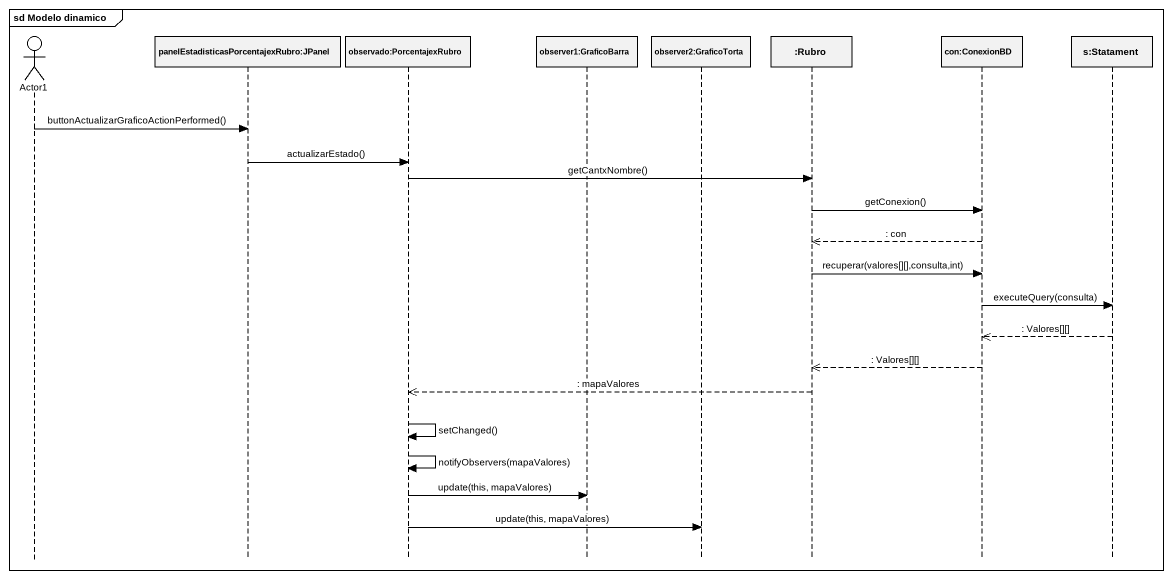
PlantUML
@startuml
mainframe sd Modelo dinamico
hide footbox
actor Actor1
participant "panelEstadisticasPorcentajexRubro:JPanel" as panelEstadisticasPorcentajex
participant "observado:PorcentajexRubro" as observado_PorcentajexRubro
participant "observer1:GraficoBarra" as observer1_GraficoBarra
participant "observer2:GraficoTorta" as observer2_GraficoTorta
participant ":Rubro" as Rubro
participant "con:ConexionBD" as con_ConexionBD
participant "s:Statament" as s_Statament

Actor1 -> panelEstadisticasPorcentajex : buttonActualizarGraficoActionPerformed()
panelEstadisticasPorcentajex -> observado_PorcentajexRubro : actualizarEstado()
observado_PorcentajexRubro -> Rubro : getCantxNombre()
Rubro -> con_ConexionBD : getConexion()
con_ConexionBD -->> Rubro : : con
Rubro -> con_ConexionBD : recuperar(valores[][],consulta,int)
con_ConexionBD -> s_Statament : executeQuery(consulta)
s_Statament -->> con_ConexionBD : : Valores[][]
con_ConexionBD -->> Rubro : : Valores[][]
Rubro -->> observado_PorcentajexRubro : : mapaValores
observado_PorcentajexRubro -> observado_PorcentajexRubro : setChanged()
observado_PorcentajexRubro -> observado_PorcentajexRubro : notifyObservers(mapaValores)
observado_PorcentajexRubro -> observer1_GraficoBarra : update(this, mapaValores)
observado_PorcentajexRubro -> observer2_GraficoTorta : update(this, mapaValores)
@enduml
